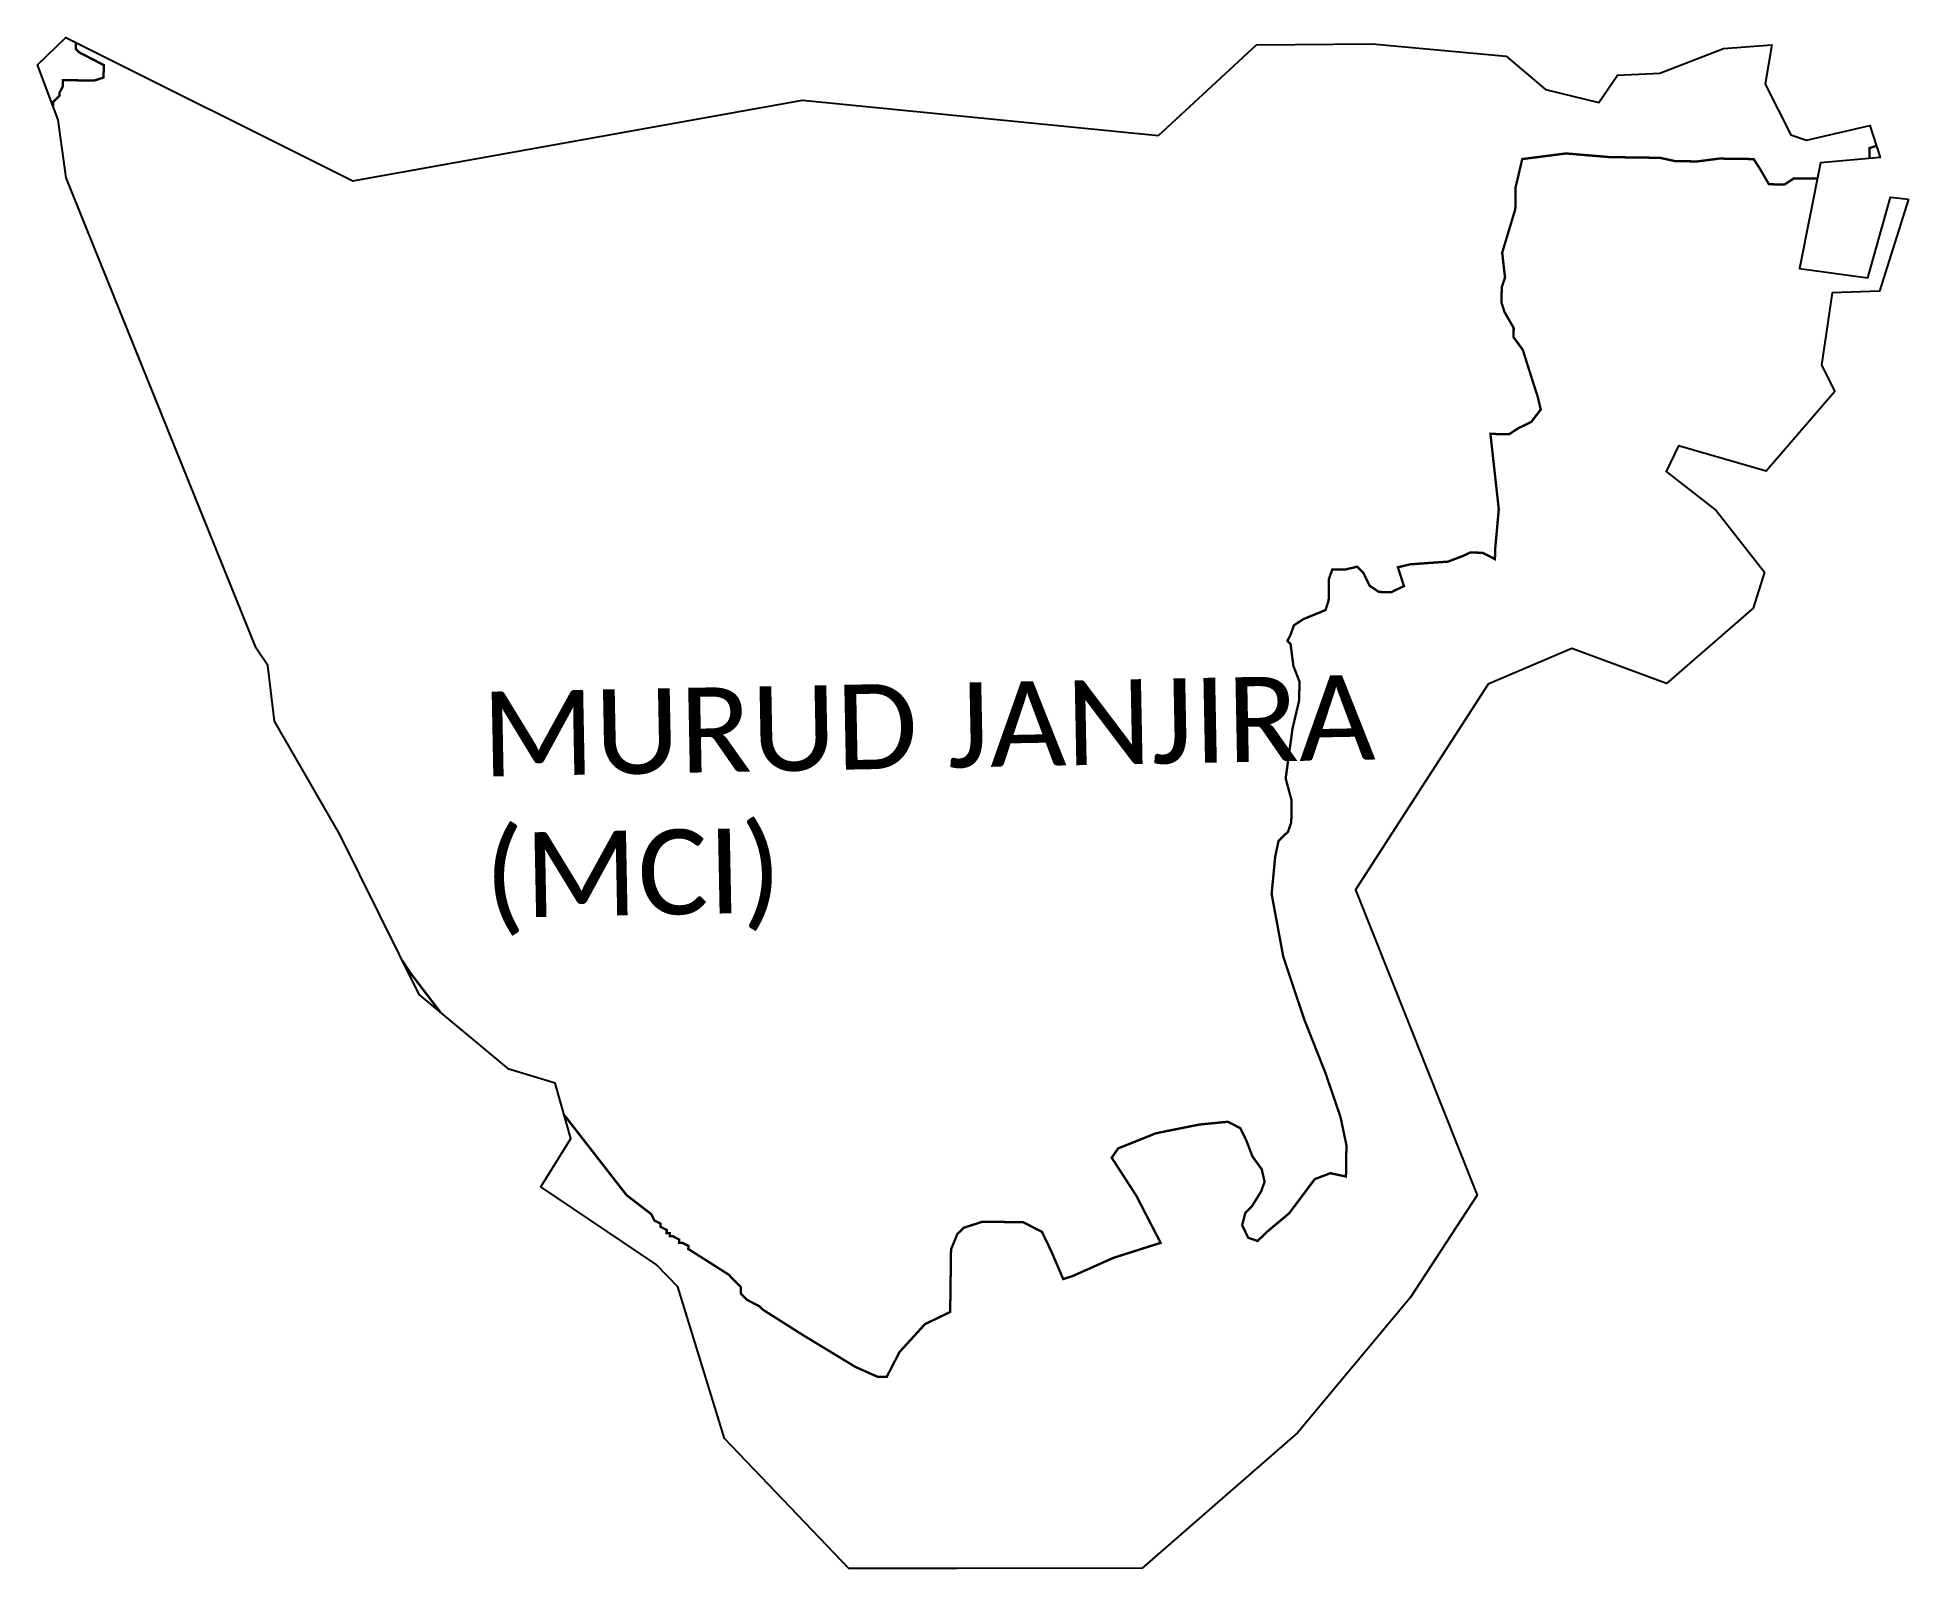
# Model space of a CAD drawing. Header units: metres. Extents: x 283713 to 286112, y 2026364 to 2028326.
import ezdxf

# ---------------------------------------------------------------- set-up
doc = ezdxf.new("R2010")
doc.units = ezdxf.units.M
for name, color, linetype in [('HAZARDS LINE', 1, 'Continuous'), ('village', 3, 'Continuous'), ('VILLAGE NAME', 250, 'Continuous')]:
    doc.layers.add(name, color=color, linetype=linetype)
doc.styles.get("Standard").update_dxf_attribs({"font": 'simplex.shx'})

msp = doc.modelspace()

# ---------------------------------------------------------------- linework, layer by layer
at = {"color": 3, "flags": 128}
msp.add_lwpolyline([(285596, 2028302), (285646.5, 2028259.6)], dxfattribs=at)
at = {"layer": 'HAZARDS LINE', "lineweight": 18, "const_width": 3.01}
for points in [[(283732.8, 2028239.6), (283733.4, 2028239.6), (283733.5, 2028243.6), (283741.6, 2028251.5), (283741.7, 2028255.5), (283745.8, 2028263.5), (283745.9, 2028271.5), (283786, 2028270.9), (283798.1, 2028274.8), (283798.3, 2028290.8), (283766.4, 2028307.3), (283762.5, 2028311.3), (283762.6, 2028319.9)], [(285995.2, 2028145.8), (285993.3, 2028145.2), (285965.2, 2028145.6), (285953.1, 2028137.7), (285933, 2028138), (285921.3, 2028158.2), (285913.4, 2028170.3), (285869.3, 2028170.9), (285841.2, 2028167.3), (285813.2, 2028167.6), (285793.2, 2028171.9), (285729, 2028172.8), (285673, 2028177.5), (285616.8, 2028170.3), (285608.3, 2028134.3), (285607.9, 2028106.2), (285591.1, 2028050.3), (285594.7, 2028018.2), (285590.5, 2028006.2), (285590.2, 2027986.2), (285594.1, 2027974.1), (285605.8, 2027953.9), (285605.7, 2027941.9), (285617.5, 2027925.7), (285629, 2027889.4), (285636.7, 2027865.3), (285640.5, 2027849.2), (285628.3, 2027833.3), (285612.1, 2027825.5), (285600, 2027817.6), (285576, 2027818), (285586.7, 2027721.6), (285582, 2027669.5), (285581.8, 2027657.5), (285565.9, 2027665.7), (285549.9, 2027665.9), (285541.8, 2027662), (285521.7, 2027654.3), (285473.5, 2027650.9), (285457.4, 2027647.1), (285465.1, 2027623), (285449, 2027615.2), (285432.9, 2027615.4), (285421, 2027623.6), (285413.2, 2027639.7), (285405.3, 2027647.8), (285389.2, 2027644), (285373.2, 2027644.2), (285369, 2027632.3), (285368.6, 2027604.2), (285364.5, 2027592.2), (285336.3, 2027580.6), (285324.1, 2027572.7), (285319.9, 2027560.8), (285315.8, 2027552.8), (285319.8, 2027548.7), (285323.4, 2027520.6), (285331.2, 2027500.5), (285330.8, 2027476.4), (285322.3, 2027440.4), (285313.5, 2027376.4), (285321.1, 2027348.2), (285320.7, 2027320.2), (285316.6, 2027308.2), (285304.4, 2027296.3), (285300.1, 2027276.3), (285295.5, 2027228.3), (285310.4, 2027147.9), (285337.4, 2027067.3), (285364.5, 2026998.8), (285383.8, 2026942.4), (285391.4, 2026906.2), (285390.8, 2026866.1), (285370.8, 2026870.4), (285350.7, 2026862.7), (285318, 2026819), (285289.7, 2026795.3), (285277.5, 2026783.5), (285265.5, 2026787.6), (285257.7, 2026803.8), (285261.9, 2026819.7), (285270.1, 2026827.7), (285282.3, 2026847.5), (285286.5, 2026859.5), (285282.7, 2026875.6), (285270.9, 2026891.8), (285263.2, 2026912), (285255.4, 2026928.1), (285239.4, 2026936.3), (285203.3, 2026932.8), (285147, 2026921.5), (285098.7, 2026902.1), (285090.5, 2026890.2), (285121.9, 2026841.7), (285153.2, 2026781.1), (285092.8, 2026761.9), (285040.3, 2026738.5), (285028.3, 2026734.7), (285012.7, 2026771), (285001, 2026795.2), (284977.1, 2026807.5), (284925, 2026808.2), (284900.9, 2026800.5), (284892.7, 2026792.6), (284884.5, 2026772.7), (284883.4, 2026692.5), (284875.3, 2026688.6), (284851.1, 2026676.9), (284818.5, 2026641.2), (284802.1, 2026609.4), (284790.1, 2026609.5), (284762.2, 2026621.9), (284694.6, 2026662.9), (284642.9, 2026695.7), (284638.9, 2026699.8), (284623, 2026708), (284615.1, 2026716.1), (284615.2, 2026724.1), (284611.2, 2026728.2), (284599.4, 2026740.4), (284547.7, 2026773.2), (284547.8, 2026777.2), (284539.8, 2026781.3), (284535.8, 2026781.3), (284535.8, 2026785.4), (284527.9, 2026789.5), (284523.9, 2026789.5), (284523.9, 2026793.5), (284519.9, 2026793.6), (284520, 2026797.6), (284512, 2026801.7), (284512.1, 2026805.7), (284504.1, 2026809.8), (284500.2, 2026817.9), (284468.4, 2026842.4), (284389.6, 2026943.7), (284388.9, 2026944.5)], [(286070.8, 2028187.2), (286061.9, 2028184.4), (286061.8, 2028171.1)], [(284229.9, 2027076.7), (284191.6, 2027126.8), (284181.1, 2027142.8)]]:
    msp.add_lwpolyline(points, dxfattribs=at)
at = {"layer": 'village', "color": 3, "true_color": 0x00ff00}
for points in [[(286112.1, 2028118.9, 0), (286074.7, 2028001.1, 0), (286014.1, 2027998.7, 0), (286000.3, 2027906.3, 0), (286017.7, 2027872.2, 0), (285929.4, 2027770.4, 0), (285817.3, 2027802.6, 0), (285801.1, 2027769.8, 0), (285865.2, 2027719.7, 0), (285927.2, 2027640.7, 0), (285912.8, 2027594.6, 0), (285801.7, 2027498, 0), (285680.4, 2027542.9, 0), (285573, 2027497.1, 0), (285403, 2027233.8, 0), (285559, 2026842.1, 0), (285472.9, 2026710.8, 0), (285329.1, 2026537.9, 0), (285129.4, 2026363.9, 0), (284892.3, 2026363.7, 0), (284753.5, 2026363.6, 0), (284594, 2026530.5, 0), (284534.4, 2026724.7, 0), (284506.4, 2026753.2, 0), (284358.8, 2026852.8, 0), (284397.3, 2026915, 0), (284377, 2026985.6, 0), (284317.8, 2027003.6, 0), (284202.5, 2027099.5, 0), (284101.1, 2027304.7, 0), (284017.1, 2027449.9, 0), (284008.7, 2027521.3, 0), (283993.9, 2027543.3, 0), (283750.1, 2028146.2, 0), (283740, 2028220.7, 0), (283713.3, 2028291.3, 0), (283749.9, 2028326.2, 0), (284117.5, 2028142.2, 0), (284693.9, 2028246, 0), (285150.6, 2028200.4, 0), (285276, 2028316.9, 0), (285424.5, 2028318.1, 0), (285596, 2028302, 0)], [(285646.5, 2028259.6, 0), (285715, 2028242.8, 0), (285739, 2028277.7, 0), (285793, 2028280.6, 0), (285874.7, 2028312.2, 0), (285936.7, 2028316.8, 0), (285928.4, 2028266.3, 0), (285961, 2028201.2, 0), (285981.1, 2028194.6, 0), (286062.3, 2028213.4, 0), (286075.6, 2028172.4, 0), (285999.1, 2028165.3, 0), (285972.3, 2028030, 0), (286059.8, 2028018.1, 0), (286089, 2028121.5, 0), (286112.1, 2028118.9, 0)]]:
    msp.add_polyline3d(points, dxfattribs=at)

# ---------------------------------------------------------------- texts
at = {"layer": 'VILLAGE NAME', "insert": (284281.8, 2027487.4), "char_height": 108.748, "attachment_point": 1, "rotation": 1.1028}
msp.add_mtext_dynamic_manual_height_columns('{\\fCalibri|b0|i0|c0|p34;MURUD JANJIRA (MCI)}', width=1174.7, gutter_width=543.7, heights=[0], dxfattribs=at)

doc.saveas('drawing.dxf')
